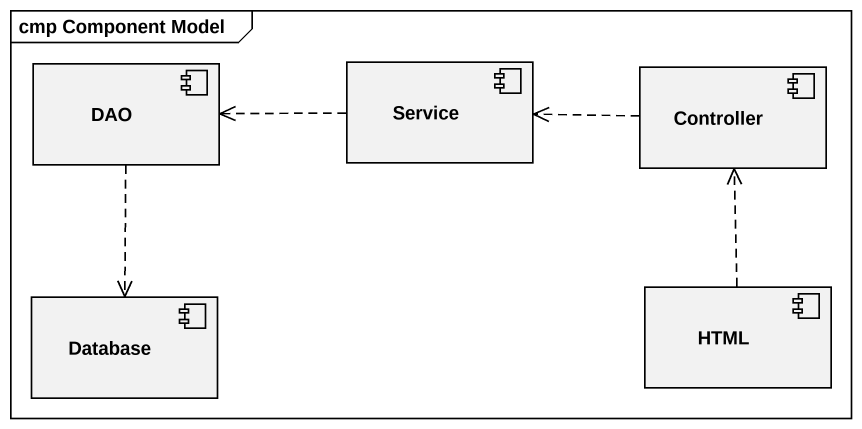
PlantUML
@startuml
mainframe cmp Component Model
component DAO
component Service
component Controller
component "Database" as Database_
component HTML
DAO ..> Database_
Service .left.> DAO
Controller .left.> Service
HTML .up.> Controller
@enduml
